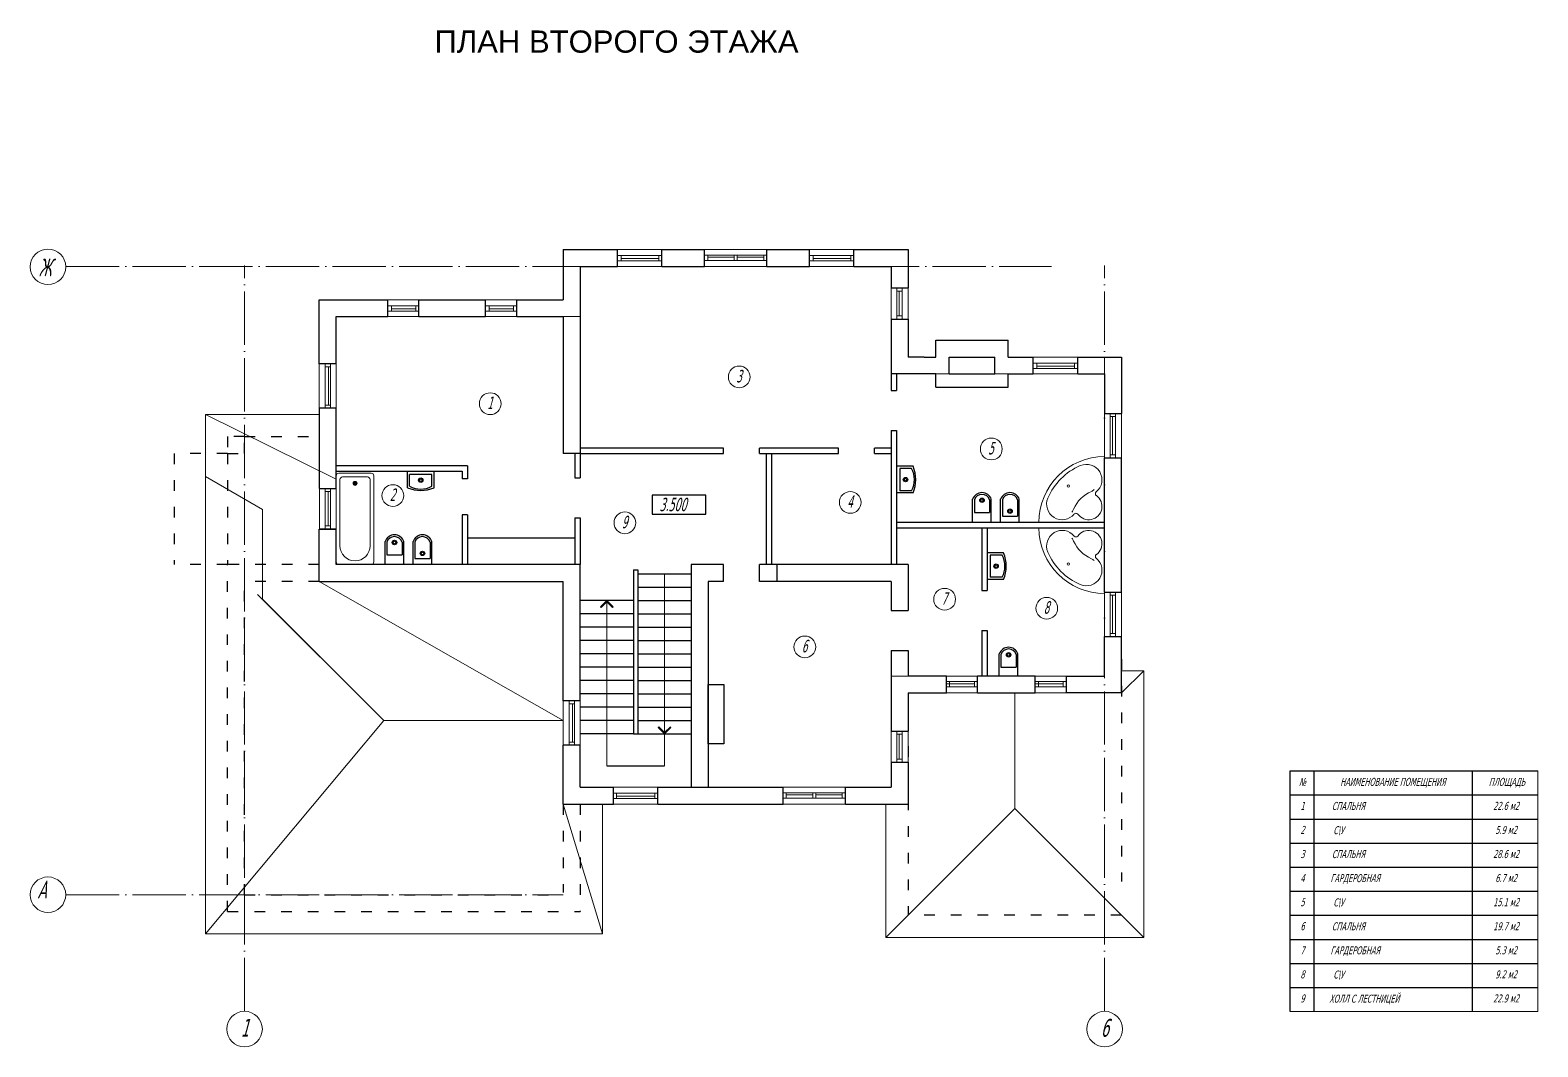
# Model space of a CAD drawing. Header units: millimetres. Extents: x 574812 to 785403, y 231698 to 285481.
# Drawn here: x 668360 to 702280, y 231698 to 254577 of the extents above; entities that cross this region are included whole.
import ezdxf
from ezdxf.enums import TextEntityAlignment as Align

# ---------------------------------------------------------------- set-up
doc = ezdxf.new("R2010")
doc.units = ezdxf.units.MM
doc.linetypes.add('ACAD_ISO03W100', pattern=[30, 12, -18])
doc.linetypes.add('ACAD_ISO04W100', pattern=[30, 24, -3, 0, -3])
for name, color, linetype, lineweight in [('hatch-1', 14, 'Continuous', 5), ('WALL', 7, 'Continuous', 53), ('WALL-outdoor', 14, 'Continuous', 30), ('РАЗМЕР', 250, 'Continuous', 0), ('Сант', 7, 'Continuous', 18)]:
    doc.layers.add(name, color=color, linetype=linetype, lineweight=lineweight)
for name, color, linetype in [('mebel', 175, 'Continuous'), ('OSI', 154, 'Continuous'), ('otmetki', 9, 'Continuous'), ('Для площадей', 7, 'Continuous')]:
    doc.layers.add(name, color=color, linetype=linetype)
doc.styles.get("Standard").update_dxf_attribs({"font": 'TAHOMA.TTF', "width": 0.6, "oblique": 15, "height": 220})
doc.styles.add('style4', font='ARIAL.TTF', dxfattribs={"height": 200})

# ---------------------------------------------------------------- blocks, each defined once
blk = doc.blocks.new('Ванна17х7')
at = {"layer": 'Сант'}
for p, q in [((-355, 135), (-355, -1465)), ((295, 185), (-305, 185)), ((-285, -1165), (-285, 65)), ((-235, 115), (225, 115)), ((-235, 115), (225, 115)), ((-34, 0), (-10, 0)), ((-10, 0), (-10, 25)), ((0, 24), (0, 0)), ((0, 0), (24, 0)), ((275, -1165), (275, 65)), ((345, 135), (345, -1465)), ((-10, -10), (-35, -10)), ((-10, -34), (-10, -10)), ((25, -10), (0, -10)), ((0, -10), (0, -34)), ((295, -1515), (-305, -1515))]:
    blk.add_line(p, q, dxfattribs=at)
for radius in [36.8, 29.6]:
    blk.add_circle((-5, -5), radius, dxfattribs=at)
for centre, radius, start, end in [((-305, 135), 50, 90, 180), ((-235, 65), 50, 90, 180), ((225, 65), 50, 0, 90), ((295, 135), 50, 0, 90), ((-5, -1165), 280, 180, 360), ((-305, -1465), 50, 180, 270), ((295, -1465), 50, 270, 0)]:
    blk.add_arc(centre, radius, start, end, dxfattribs=at)
blk = doc.blocks.new('Ванна угл 2')
at = {"linetype": 'Continuous', "lineweight": 0}
for q in [(0, 1480), (1480, 0)]:
    blk.add_line((0, 0), q, dxfattribs=at)
blk.add_circle((817, 817), 25, dxfattribs=at)
for centre, radius, start, end in [((0, 0), 1480, 0, 90), ((410, 956), 350, 66.782, 230.866), ((0, 0), 1390, 23.218, 66.782), ((158, 646), 50, 305.341, 50.866), ((410, 956), 281, 230.866, 246.782), ((0, 0), 759, 23.218, 66.782), ((360, 360), 300, 125.341, 324.659), ((956, 410), 350, 219.134, 23.218), ((646, 158), 50, 39.134, 144.659), ((956, 410), 281, 203.218, 219.134)]:
    blk.add_arc(centre, radius, start, end, dxfattribs=at)

msp = doc.modelspace()

# ---------------------------------------------------------------- linework, layer by layer
at = {"color": 3, "lineweight": 5}
for p, q in [((672303.6, 234240.9), (672303.6, 245929.9)), ((674863.6, 245929.9), (672303.6, 245929.9)), ((674863.6, 245929.9), (672303.6, 245929.9)), ((673474.1, 241879.4), (676313.6, 239039.9)), ((673583.6, 241769.9), (676313.6, 239039.9)), ((690513.6, 237060.8), (690513.6, 239660.9)), ((672303.6, 234240.9), (676313.6, 239039.9)), ((680353.6, 239039.9), (676313.6, 239039.9)), ((681233.6, 237160.8), (681233.6, 234240.9)), ((672303.6, 234240.9), (681233.6, 234240.9))]:
    msp.add_line(p, q, dxfattribs=at)
at = {"lineweight": 9}
for p, q in [((682633.6, 238018.9), (682633.6, 242340.8)), ((681333.6, 238018.9), (681333.6, 241740.8))]:
    msp.add_line(p, q, dxfattribs=at)
for p, q in [((696706.1, 232492.1), (696706.1, 237907.7)), ((696706.1, 237907.7), (702279.8, 237907.7)), ((697247.7, 232492.1), (697247.7, 237907.7)), ((700808.8, 232492.1), (700808.8, 237907.7)), ((696706.1, 237366.1), (702279.8, 237366.1)), ((696706.1, 236824.6), (702279.8, 236824.6)), ((696706.1, 236283), (702279.8, 236283)), ((696706.1, 235741.5), (702279.8, 235741.5)), ((696706.1, 235199.9), (702279.8, 235199.9)), ((696706.1, 234658.3), (702279.8, 234658.3)), ((696706.1, 234116.8), (702279.8, 234116.8)), ((696706.1, 233575.2), (702279.8, 233575.2)), ((696706.1, 233033.6), (702279.8, 233033.6)), ((696706.1, 233033.6), (702279.8, 233033.6)), ((696706.1, 233033.6), (702279.8, 233033.6))]:
    msp.add_line(p, q)
at = {"lineweight": 5}
for p in [(702279.8, 237907.7), (696706.1, 232492.1)]:
    msp.add_line(p, (702279.8, 232492.1), dxfattribs=at)
at = {"layer": 'hatch-1', "lineweight": 30}
for p, q in [((680353.6, 249640.9), (680353.6, 248509.9)), ((680353.6, 249640.9), (681573.7, 249640.9)), ((681573.7, 249260.9), (681573.7, 249640.9)), ((682573.7, 249640.9), (683533.6, 249640.9)), ((682573.7, 249260.9), (682573.7, 249640.9)), ((683533.6, 249260.9), (683533.6, 249640.9)), ((684933.6, 249640.9), (685893.5, 249640.9)), ((684933.6, 249260.9), (684933.6, 249640.9)), ((685893.5, 249260.9), (685893.5, 249640.9)), ((686893.5, 249260.9), (686893.5, 249640.9)), ((686893.5, 249640.9), (688113.6, 249640.9)), ((688113.6, 249640.9), (688113.6, 248776.1)), ((680733.6, 249260.9), (681573.7, 249260.9)), ((680733.6, 249260.9), (680733.6, 245050.6)), ((682573.7, 249260.9), (683533.6, 249260.9)), ((684933.6, 249260.9), (685893.5, 249260.9)), ((686893.5, 249260.9), (687733.6, 249260.9)), ((687733.6, 249260.9), (687733.6, 248776.1)), ((687733.6, 248776.1), (688113.6, 248776.1)), ((674863.6, 248509.9), (676408, 248509.9)), ((674863.6, 247070.9), (674863.6, 248509.9)), ((676408, 248129.9), (676408, 248509.9)), ((677108, 248129.9), (677108, 248509.9)), ((677108, 248509.9), (678605.9, 248509.9)), ((678605.9, 248129.9), (678605.9, 248509.9)), ((679305.9, 248509.9), (680353.6, 248509.9)), ((679305.9, 248129.9), (679305.9, 248509.9)), ((675243.6, 248129.9), (676408, 248129.9)), ((675243.6, 247070.9), (675243.6, 248129.9)), ((677108, 248129.9), (678605.9, 248129.9)), ((679305.9, 248129.9), (680353.6, 248129.9)), ((680353.6, 248129.9), (680353.6, 245050.6)), ((687733.6, 248076.1), (688113.6, 248076.1)), ((687733.6, 248076.1), (687733.6, 246840.6)), ((688113.6, 248076.1), (688113.6, 247220.6)), ((688733.8, 247600.6), (690363.8, 247600.6)), ((688733.8, 247220.6), (688733.8, 247600.6)), ((690363.8, 247220.6), (690363.8, 247600.6)), ((675243.6, 247070.9), (674863.6, 247070.9)), ((688473.8, 247220.6), (688113.6, 247220.6)), ((688473.8, 247220.6), (688733.8, 247220.6)), ((689033.8, 246840.6), (689033.8, 247220.6)), ((689033.8, 247220.6), (690063.8, 247220.6)), ((690063.8, 246840.6), (690063.8, 247220.6)), ((690363.8, 247220.6), (690928.2, 247220.6)), ((690928.2, 246840.6), (690928.2, 247220.6)), ((691928.2, 246840.6), (691928.2, 247220.6)), ((691928.2, 247220.6), (692913.6, 247220.6)), ((692913.6, 247220.6), (692913.6, 245949.7)), ((688733.8, 246840.6), (687733.6, 246840.6)), ((687733.6, 246840.6), (687733.6, 246464.8)), ((687853.6, 246840.6), (687853.6, 246464.8)), ((688733.8, 246540.6), (688733.8, 246840.6)), ((689033.8, 246840.6), (690063.8, 246840.6)), ((690363.8, 246540.6), (690363.8, 246840.6)), ((690363.8, 246840.6), (690928.2, 246840.6)), ((691928.2, 246840.6), (692533.6, 246840.6)), ((692533.6, 246840.6), (692533.6, 245949.7)), ((687733.6, 246464.8), (687853.6, 246464.8)), ((688733.8, 246540.6), (690363.8, 246540.6)), ((675248.1, 246070.9), (674868.1, 246070.9)), ((674868.1, 244262.3), (674868.1, 246070.9)), ((675248.1, 244262.3), (675248.1, 246070.9)), ((692533.6, 245949.7), (692913.6, 245949.7)), ((687733.6, 245564.8), (687733.6, 242549.9)), ((687733.6, 245564.8), (687853.6, 245564.8)), ((687853.6, 245564.8), (687853.6, 242549.9)), ((680733.6, 245050.6), (680353.6, 245050.6)), ((680613.6, 245050.6), (680613.6, 244500.2)), ((683957.2, 245170.6), (680733.6, 245170.6)), ((680733.6, 245050.6), (683957.2, 245050.6)), ((680733.6, 245050.6), (680733.6, 244500.2)), ((683957.2, 245050.6), (683957.2, 245170.6)), ((684767.2, 245050.6), (684767.2, 245170.6)), ((686544.9, 245170.6), (684767.2, 245170.6)), ((684767.2, 245050.6), (686544.9, 245050.6)), ((684919.2, 245050.6), (684919.2, 242549.9)), ((685039.2, 245050.6), (685039.2, 242549.9)), ((686544.9, 245050.6), (686544.9, 245170.6)), ((687733.6, 245170.6), (687354.9, 245170.6)), ((687354.9, 245050.6), (687354.9, 245170.6)), ((687354.9, 245050.6), (687733.6, 245050.6)), ((692533.6, 241929.8), (692533.6, 244949.7)), ((692533.6, 244949.7), (692913.6, 244949.7)), ((692913.6, 241929.8), (692913.6, 244949.7)), ((678197.9, 244770.6), (675248.1, 244770.6)), ((675248.1, 244650.6), (678077.9, 244650.6)), ((678077.9, 244650.6), (678077.9, 244482.7)), ((678197.9, 244770.6), (678197.9, 244482.7)), ((674868.1, 244262.3), (675248.1, 244262.3)), ((678197.9, 244482.7), (678077.9, 244482.7)), ((680613.6, 244500.2), (680733.6, 244500.2)), ((678197.9, 243671), (678077.9, 243671)), ((678077.9, 243671), (678077.9, 242549.9)), ((678197.9, 243671), (678197.9, 242549.9)), ((680613.6, 243600.2), (680733.6, 243600.2)), ((680613.6, 243600.2), (680613.6, 242549.9)), ((680733.6, 243600.2), (680733.6, 242549.9)), ((674865.9, 243350), (675245.9, 243350)), ((674865.9, 242169.9), (674865.9, 243350)), ((675245.9, 243350), (674865.9, 243350)), ((675245.9, 242549.9), (675245.9, 243350)), ((692533.6, 243499.7), (687853.6, 243499.7)), ((687853.6, 243379.7), (692533.6, 243379.7)), ((689770.6, 243379.7), (689770.6, 241970.7)), ((689890.6, 243379.7), (689890.6, 241970.7)), ((680733.6, 242549.9), (675245.9, 242549.9)), ((680733.6, 239486.8), (680733.6, 242549.9)), ((683233.6, 242549.9), (683233.6, 237540.8)), ((683957.2, 242549.9), (683233.6, 242549.9)), ((683957.2, 242169.9), (683957.2, 242549.9)), ((687733.6, 242549.9), (684767.2, 242549.9)), ((684767.2, 242169.9), (684767.2, 242549.9)), ((685167.2, 242169.9), (685167.2, 242549.9)), ((688113.6, 242549.9), (687733.6, 242549.9)), ((688113.6, 242549.9), (688113.6, 242169.9)), ((681933.6, 242429.9), (681933.6, 238740.8)), ((681933.6, 242429.9), (682033.6, 242429.9)), ((682033.6, 242429.9), (682033.6, 238740.8)), ((674865.9, 242169.9), (680353.6, 242169.9)), ((680353.6, 239486.8), (680353.6, 242169.9)), ((683613.6, 242169.9), (683613.6, 237540.8)), ((683957.2, 242169.9), (683613.6, 242169.9)), ((687733.6, 242169.9), (684767.2, 242169.9)), ((687733.6, 242169.9), (687733.6, 241516.6)), ((688113.6, 242169.9), (688113.6, 241516.6)), ((689770.6, 241970.7), (689890.6, 241970.7)), ((692533.6, 241929.8), (692913.6, 241929.8)), ((687733.6, 241516.6), (688113.6, 241516.6)), ((689770.6, 241070.7), (689890.6, 241070.7)), ((689770.6, 241070.7), (689770.6, 240040.9)), ((689890.6, 241070.7), (689890.6, 240040.9)), ((692533.6, 240929.8), (692913.6, 240929.8)), ((692533.6, 240040.9), (692533.6, 240929.8)), ((692913.6, 239660.9), (692913.6, 240929.8)), ((687733.6, 240616.6), (688113.6, 240616.6)), ((687733.6, 240616.6), (687733.6, 238803.3)), ((688113.6, 240616.6), (688113.6, 240040.9)), ((688973.6, 240040.9), (688113.6, 240040.9)), ((688973.6, 239660.9), (688973.6, 240040.9)), ((690973.6, 240040.9), (689673.6, 240040.9)), ((689673.6, 239660.9), (689673.6, 240040.9)), ((690973.6, 239660.9), (690973.6, 240040.9)), ((691673.6, 240040.9), (692533.6, 240040.9)), ((691673.6, 239660.9), (691673.6, 240040.9)), ((680733.6, 239486.8), (680353.6, 239486.8)), ((688113.6, 239660.9), (688113.6, 238803.3)), ((688113.6, 239660.9), (688973.6, 239660.9)), ((689673.6, 239660.9), (690973.6, 239660.9)), ((692913.6, 239660.9), (691673.6, 239660.9)), ((687733.6, 238803.3), (688113.6, 238803.3)), ((680353.6, 237160.8), (680353.6, 238486.8)), ((680738.1, 238486.8), (680358.1, 238486.8)), ((680733.6, 237540.8), (680733.6, 238486.8)), ((681933.6, 238740.8), (682033.6, 238740.8)), ((687733.6, 238103.3), (687733.6, 237540.8)), ((687733.6, 238103.3), (688113.6, 238103.3)), ((688113.6, 238103.3), (688113.6, 237160.8)), ((680733.6, 237540.8), (681483.6, 237540.8)), ((681483.6, 237160.8), (681483.6, 237540.8)), ((682483.6, 237540.8), (685302, 237540.8)), ((682483.6, 237160.8), (682483.6, 237540.8)), ((685302, 237160.8), (685302, 237540.8)), ((686702, 237540.8), (687733.6, 237540.8)), ((686702, 237160.8), (686702, 237540.8)), ((680353.6, 237160.8), (681483.6, 237160.8)), ((682483.6, 237160.8), (685302, 237160.8)), ((686702, 237160.8), (688113.6, 237160.8))]:
    msp.add_line(p, q, dxfattribs=at)
at = {"layer": 'hatch-1', "color": 5, "lineweight": 30}
msp.add_line((680595.9, 243146.1), (678197.9, 243146.1), dxfattribs=at)
at = {"layer": 'hatch-1', "lineweight": 30}
msp.add_lwpolyline([(683613.6, 239855.3), (683969.9, 239855.3), (683969.9, 238513.1), (683613.6, 238513.1)], close=True, dxfattribs=at)
at = {"layer": 'mebel', "color": 5}
for p, q in [((676848.2, 244279.9), (676848.2, 244639.9)), ((676898.2, 244313.4), (676898.2, 244579.9)), ((677398.2, 244579.9), (676898.2, 244579.9)), ((677398.2, 244313.4), (677398.2, 244579.9)), ((677448.2, 244279.9), (677448.2, 244639.9)), ((688224.2, 244762.6), (687864.2, 244762.6)), ((688190.7, 244712.6), (687924.2, 244712.6)), ((687924.2, 244712.6), (687924.2, 244212.6)), ((688224.2, 244162.6), (687864.2, 244162.6)), ((688190.7, 244212.6), (687924.2, 244212.6)), ((689564.3, 243519.7), (689564.3, 244019.7)), ((689602.1, 244006.8), (689602.1, 243719.7)), ((689946.4, 244006.8), (689946.4, 243719.7)), ((689984.3, 243519.7), (689984.3, 244019.7)), ((690194.3, 243519.7), (690194.3, 244019.7)), ((690232.1, 244006.8), (690232.1, 243639.7)), ((690576.4, 244006.8), (690576.4, 243639.7)), ((690614.3, 243519.7), (690614.3, 244019.7)), ((689602.1, 243719.7), (689946.4, 243719.7)), ((690232.1, 243639.7), (690576.4, 243639.7)), ((676345.9, 242569.9), (676345.9, 243069.9)), ((676383.7, 243056.9), (676383.7, 242769.9)), ((676728, 243056.9), (676728, 242769.9)), ((676765.9, 242569.9), (676765.9, 243069.9)), ((676975.9, 242569.9), (676975.9, 243069.9)), ((677013.7, 243056.9), (677013.7, 242689.9)), ((677358, 243056.9), (677358, 242689.9)), ((677395.9, 242569.9), (677395.9, 243069.9)), ((676383.7, 242769.9), (676728, 242769.9)), ((677013.7, 242689.9), (677358, 242689.9)), ((690261.2, 242813.8), (689901.2, 242813.8)), ((690227.7, 242763.8), (689961.2, 242763.8)), ((689961.2, 242763.8), (689961.2, 242263.8)), ((690261.2, 242213.8), (689901.2, 242213.8)), ((690227.7, 242263.8), (689961.2, 242263.8)), ((690162.6, 240040.9), (690162.6, 240540.9)), ((690200.4, 240527.9), (690200.4, 240240.9)), ((690544.7, 240527.9), (690544.7, 240240.9)), ((690582.6, 240040.9), (690582.6, 240540.9)), ((690200.4, 240240.9), (690544.7, 240240.9))]:
    msp.add_line(p, q, dxfattribs=at)
at = {"layer": 'mebel'}
for p, q in [((682033.6, 242340.8), (683233.6, 242340.8)), ((682033.6, 242040.8), (683233.6, 242040.8)), ((681933.6, 241740.8), (680733.6, 241740.8)), ((682033.6, 241740.8), (683233.6, 241740.8)), ((681933.6, 241440.8), (680733.6, 241440.8)), ((682033.6, 241440.8), (683233.6, 241440.8)), ((681933.6, 241140.8), (680733.6, 241140.8)), ((681933.6, 240840.8), (680733.6, 240840.8)), ((682033.6, 241140.8), (683233.6, 241140.8)), ((682033.6, 240840.8), (683233.6, 240840.8)), ((681933.6, 240540.8), (680733.6, 240540.8)), ((682033.6, 240540.8), (683233.6, 240540.8)), ((681933.6, 240240.8), (680733.6, 240240.8)), ((682033.6, 240240.8), (683233.6, 240240.8)), ((681933.6, 239940.8), (680733.6, 239940.8)), ((682033.6, 239940.8), (683233.6, 239940.8)), ((681933.6, 239640.8), (680733.6, 239640.8)), ((682033.6, 239640.8), (683233.6, 239640.8)), ((681933.6, 239340.8), (680733.6, 239340.8)), ((682033.6, 239340.8), (683233.6, 239340.8)), ((681933.6, 239040.8), (680733.6, 239040.8)), ((682033.6, 239040.8), (683233.6, 239040.8)), ((681933.6, 238740.8), (680733.6, 238740.8)), ((682033.6, 238740.8), (683233.6, 238740.8)), ((681333.6, 238018.9), (682633.6, 238018.9))]:
    msp.add_line(p, q, dxfattribs=at)
at = {"layer": 'mebel', "lineweight": 9}
for p, q in [((682633.6, 242340.8), (682633.6, 238980.7)), ((681333.6, 241740.8), (681189.8, 241598.3)), ((681203.9, 241584.1), (681189.8, 241598.3)), ((681333.6, 241712.6), (681203.9, 241584.1)), ((681333.6, 241740.8), (681333.6, 238980.7)), ((681333.6, 241740.8), (681477.3, 241598.3)), ((681333.6, 241712.6), (681463.3, 241584.1)), ((681463.3, 241584.1), (681477.3, 241598.3)), ((682503.9, 238897.5), (682489.8, 238883.3)), ((682633.6, 238740.8), (682489.8, 238883.3)), ((682633.6, 238768.9), (682503.9, 238897.5)), ((682633.6, 238768.9), (682763.3, 238897.5)), ((682633.6, 238740.8), (682777.3, 238883.3)), ((682763.3, 238897.5), (682777.3, 238883.3))]:
    msp.add_line(p, q, dxfattribs=at)
at = {"layer": 'mebel', "lineweight": 18}
for centre in [(684312.6, 246772.7), (678711, 246171.4), (689984.3, 245152), (676520.4, 244102.8), (686811.2, 243950.2), (681740.4, 243490.7), (688934, 241769.9), (691230.5, 241567.5), (685788.1, 240697.4)]:
    msp.add_circle(centre, 245, dxfattribs=at)
at = {"layer": 'mebel', "color": 5}
for centre, radius in [((677148.2, 244449.9), 50), ((677148.2, 244449.9), 30), ((688054.2, 244462.6), 50), ((688054.2, 244462.6), 30), ((689774.3, 243997.7), 50), ((689774.3, 243997.7), 30), ((690404.3, 243752), 50), ((690404.3, 243752), 30), ((676555.9, 243047.9), 50), ((676555.9, 243047.9), 30), ((677185.9, 242802.1), 50), ((677185.9, 242802.1), 30), ((690091.2, 242513.8), 50), ((690091.2, 242513.8), 30), ((690372.6, 240518.9), 50), ((690372.6, 240518.9), 30)]:
    msp.add_circle(centre, radius, dxfattribs=at)
for centre, radius, start, end in [((687730.4, 244462.6), 523.8, 331.49273, 28.50727), ((687504.2, 244462.6), 780, 337.38014, 22.61986), ((677148.2, 244999.9), 780, 247.38014, 292.61986), ((677148.2, 244773.7), 523.8, 241.49273, 298.50727), ((689774.3, 243947.7), 222, 18.92464, 161.07536), ((689774.3, 243947.7), 182, 18.92464, 161.07536), ((690404.3, 243947.7), 222, 18.92464, 161.07536), ((690404.3, 243947.7), 182, 18.92464, 161.07536), ((676555.9, 242997.9), 222, 18.92464, 161.07536), ((677185.9, 242997.9), 222, 18.92464, 161.07536), ((676555.9, 242997.9), 182, 18.92464, 161.07536), ((677185.9, 242997.9), 182, 18.92464, 161.07536), ((689767.4, 242513.8), 523.8, 331.49273, 28.50727), ((689541.2, 242513.8), 780, 337.38014, 22.61986), ((690372.6, 240468.9), 222, 18.92464, 161.07536), ((690372.6, 240468.9), 182, 18.92464, 161.07536)]:
    msp.add_arc(centre, radius, start, end, dxfattribs=at)
at = {"layer": 'OSI', "linetype": 'ACAD_ISO04W100', "lineweight": 9, "ltscale": 50}
for p, q in [((669160.1, 249260.9), (691338.3, 249260.9)), ((673183.6, 232497.7), (673183.6, 249280.9)), ((692533.6, 232497.7), (692533.6, 249280.9)), ((669160.1, 235120.9), (680353.6, 235120.9))]:
    msp.add_line(p, q, dxfattribs=at)
at = {"layer": 'OSI', "linetype": 'ACAD_ISO03W100', "ltscale": 20}
for p, q in [((673183.6, 245429.9), (674863.6, 245429.9)), ((673183.6, 245429.9), (674863.6, 245429.9)), ((672803.6, 245049.9), (671603.6, 245049.9)), ((671603.6, 245049.9), (671603.6, 242549.9)), ((672803.6, 245049.9), (671603.6, 245049.9)), ((671603.6, 245049.9), (671603.6, 242549.9)), ((672803.6, 245049.9), (672803.6, 242549.9)), ((672803.6, 245049.9), (672803.6, 242549.9)), ((672803.6, 242549.9), (671603.6, 242549.9)), ((672803.6, 242549.9), (671603.6, 242549.9)), ((672803.6, 234740.9), (672803.6, 242549.9)), ((674865.9, 242549.9), (672803.6, 242549.9)), ((674865.9, 242549.9), (672803.6, 242549.9)), ((673183.6, 235120.9), (673183.6, 242169.9)), ((674865.9, 242169.9), (673183.6, 242169.9)), ((674865.9, 242169.9), (673183.6, 242169.9)), ((692913.6, 240420.9), (692913.6, 235420.8)), ((688113.6, 239660.9), (688113.6, 234660.8)), ((680353.6, 237160.8), (680353.6, 235170.9)), ((680733.6, 237160.8), (680733.6, 234740.9)), ((673183.6, 235120.9), (680353.6, 235120.9)), ((672803.6, 234740.9), (680733.6, 234740.9)), ((692913.6, 234660.8), (688113.6, 234660.8))]:
    msp.add_line(p, q, dxfattribs=at)
msp.add_lwpolyline([(672803.6, 245429.9), (672803.6, 245049.9), (673183.6, 245049.9), (673183.6, 245429.9)], close=True, dxfattribs=at)
msp.add_lwpolyline([(672803.6, 245429.9), (672803.6, 245049.9), (673183.6, 245049.9), (673183.6, 245429.9)], close=True, dxfattribs=at)
at = {"layer": 'OSI', "lineweight": 20}
for centre in [(668760.1, 249249.8), (668760.1, 235120.9), (673183.6, 232097.7), (692533.6, 232097.7)]:
    msp.add_circle(centre, 400, dxfattribs=at)
at = {"layer": 'WALL', "lineweight": 25}
msp.add_lwpolyline([(682356.3, 243682.5), (683564.5, 243682.5), (683564.5, 244111.5), (682356.3, 244111.5)], close=True, dxfattribs=at)
at = {"layer": 'WALL-outdoor', "lineweight": 13}
for p, q in [((681573.7, 249640.9), (682573.7, 249640.9)), ((685893.5, 249640.9), (686893.5, 249640.9)), ((681573.7, 249260.9), (682573.7, 249260.9)), ((685893.5, 249260.9), (686893.5, 249260.9)), ((687733.6, 248076.1), (687733.6, 249076.1)), ((688113.6, 248076.1), (688113.6, 249076.1)), ((676408, 248509.9), (677108, 248509.9)), ((678605.9, 248509.9), (679305.9, 248509.9)), ((676408, 248129.9), (677108, 248129.9)), ((678605.9, 248129.9), (679305.9, 248129.9)), ((687733.6, 248076.1), (687733.6, 248129.9)), ((688113.6, 248076.1), (688113.6, 248129.9)), ((674863.6, 247070.9), (674863.6, 246070.9)), ((675243.6, 247070.9), (675243.6, 246070.9)), ((690928.2, 247220.6), (691928.2, 247220.6)), ((690928.2, 246840.6), (691928.2, 246840.6)), ((692533.6, 244949.7), (692533.6, 245949.7)), ((692913.6, 244949.7), (692913.6, 245949.7)), ((674868.1, 244262.3), (674868.1, 243350)), ((675248.1, 244262.3), (675248.1, 243350)), ((692533.6, 240929.8), (692533.6, 241929.8)), ((692913.6, 240929.8), (692913.6, 241929.8)), ((680353.6, 239486.8), (680353.6, 238486.8)), ((680733.6, 239486.8), (680733.6, 238486.8)), ((687733.6, 238103.3), (687733.6, 238803.3)), ((688113.6, 238103.3), (688113.6, 238803.3)), ((681483.6, 237540.8), (682483.6, 237540.8)), ((681483.6, 237160.8), (682483.6, 237160.8))]:
    msp.add_line(p, q, dxfattribs=at)
at = {"layer": 'WALL-outdoor', "lineweight": 5}
for p, q in [((682503.7, 249505.9), (681654.3, 249505.9)), ((681654.3, 249385.9), (681654.3, 249505.9)), ((682503.7, 249435.9), (681654.3, 249435.9)), ((682503.7, 249385.9), (681654.3, 249385.9)), ((682503.7, 249385.9), (682503.7, 249505.9)), ((683533.6, 249640.9), (684933.6, 249640.9)), ((683603.6, 249515.9), (684863.6, 249515.9)), ((683603.6, 249465.9), (684198.6, 249465.9)), ((683603.6, 249395.9), (684863.6, 249395.9)), ((684268.6, 249465.9), (684863.6, 249465.9)), ((686823.5, 249505.9), (685974.2, 249505.9)), ((685974.2, 249385.9), (685974.2, 249505.9)), ((686823.5, 249435.9), (685974.2, 249435.9)), ((686823.5, 249385.9), (685974.2, 249385.9)), ((686823.5, 249385.9), (686823.5, 249505.9)), ((683533.6, 249260.9), (684933.6, 249260.9)), ((687858.6, 248706.1), (687858.6, 248146.1)), ((687858.6, 248706.1), (687978.6, 248706.1)), ((687908.6, 248706.1), (687908.6, 248146.1)), ((687978.6, 248706.1), (687978.6, 248146.1)), ((677038, 248374.9), (676488.6, 248374.9)), ((676488.6, 248254.9), (676488.6, 248374.9)), ((677038, 248304.9), (676488.6, 248304.9)), ((677038, 248254.9), (677038, 248374.9)), ((679235.9, 248374.9), (678686.5, 248374.9)), ((678686.5, 248254.9), (678686.5, 248374.9)), ((679235.9, 248304.9), (678686.5, 248304.9)), ((679235.9, 248254.9), (679235.9, 248374.9)), ((677038, 248254.9), (676488.6, 248254.9)), ((679235.9, 248254.9), (678686.5, 248254.9)), ((687858.6, 248146.1), (687978.6, 248146.1)), ((674998.6, 247000.9), (674998.6, 246140.9)), ((675118.6, 247000.9), (674998.6, 247000.9)), ((675068.6, 247000.9), (675068.6, 246140.9)), ((675118.6, 247000.9), (675118.6, 246140.9)), ((691858.2, 247085.6), (691008.8, 247085.6)), ((691008.8, 246965.6), (691008.8, 247085.6)), ((691858.2, 247015.6), (691008.8, 247015.6)), ((691858.2, 246965.6), (691008.8, 246965.6)), ((691858.2, 246965.6), (691858.2, 247085.6)), ((675118.6, 246140.9), (674998.6, 246140.9)), ((692658.6, 245879.7), (692658.6, 245019.7)), ((692658.6, 245879.7), (692778.6, 245879.7)), ((692708.6, 245879.7), (692708.6, 245019.7)), ((692778.6, 245879.7), (692778.6, 245019.7)), ((692658.6, 245019.7), (692778.6, 245019.7)), ((674996.3, 244192.3), (674996.3, 243420)), ((675116.3, 244192.3), (674996.3, 244192.3)), ((675066.3, 244192.3), (675066.3, 243420)), ((675116.3, 244192.3), (675116.3, 243420)), ((675116.3, 243420), (674996.3, 243420)), ((692658.6, 241859.8), (692658.6, 240999.8)), ((692658.6, 241859.8), (692778.6, 241859.8)), ((692708.6, 241859.8), (692708.6, 240999.8)), ((692778.6, 241859.8), (692778.6, 240999.8)), ((692658.6, 240999.8), (692778.6, 240999.8)), ((689673.6, 240040.9), (688973.6, 240040.9)), ((688973.6, 239865.9), (689043.6, 239865.9)), ((689603.6, 239915.9), (689043.6, 239915.9)), ((689603.6, 239865.9), (689043.6, 239865.9)), ((691673.6, 240040.9), (690973.6, 240040.9)), ((690973.6, 239865.9), (691043.6, 239865.9)), ((691603.6, 239915.9), (691043.6, 239915.9)), ((691603.6, 239865.9), (691043.6, 239865.9)), ((689673.6, 239660.9), (688973.6, 239660.9)), ((689603.6, 239795.9), (689043.6, 239795.9)), ((691673.6, 239660.9), (690973.6, 239660.9)), ((691603.6, 239795.9), (691043.6, 239795.9)), ((680488.6, 239416.8), (680488.6, 238556.8)), ((680608.6, 239416.8), (680488.6, 239416.8)), ((680558.6, 239416.8), (680558.6, 238556.8)), ((680608.6, 239416.8), (680608.6, 238556.8)), ((687858.6, 238803.3), (687978.6, 238803.3)), ((680608.6, 238556.8), (680488.6, 238556.8)), ((687858.6, 238733.3), (687858.6, 238173.3)), ((687858.6, 238733.3), (687978.6, 238733.3)), ((687908.6, 238733.3), (687908.6, 238173.3)), ((687978.6, 238733.3), (687978.6, 238173.3)), ((687858.6, 238173.3), (687978.6, 238173.3)), ((686702, 237540.8), (685302, 237540.8)), ((681553.6, 237405.8), (682413.6, 237405.8)), ((681553.6, 237285.8), (681553.6, 237405.8)), ((681553.6, 237335.8), (682413.6, 237335.8)), ((681553.6, 237285.8), (682413.6, 237285.8)), ((682413.6, 237285.8), (682413.6, 237405.8)), ((686702, 237160.8), (685302, 237160.8)), ((686632, 237415.8), (685372, 237415.8)), ((685967, 237365.8), (685372, 237365.8)), ((686632, 237295.8), (685372, 237295.8)), ((686632, 237365.8), (686037, 237365.8))]:
    msp.add_line(p, q, dxfattribs=at)
at = {"layer": 'WALL-outdoor', "lineweight": 13}
for points in [[(681573.7, 249385.9), (681654.3, 249385.9), (681654.3, 249505.9), (681573.7, 249505.9)], [(682573.7, 249385.9), (682503.7, 249385.9), (682503.7, 249505.9), (682573.7, 249505.9)], [(683603.6, 249515.9), (683533.6, 249515.9), (683533.6, 249395.9), (683603.6, 249395.9)], [(683533.6, 249515.9), (683603.6, 249515.9), (683603.6, 249395.9), (683533.6, 249395.9)], [(684198.6, 249515.9), (684268.6, 249515.9), (684268.6, 249395.9), (684198.6, 249395.9)], [(684933.6, 249515.9), (684863.6, 249515.9), (684863.6, 249395.9), (684933.6, 249395.9)], [(685893.5, 249385.9), (685974.2, 249385.9), (685974.2, 249505.9), (685893.5, 249505.9)], [(686893.5, 249385.9), (686823.5, 249385.9), (686823.5, 249505.9), (686893.5, 249505.9)], [(687858.6, 248706.1), (687858.6, 248776.1), (687978.6, 248776.1), (687978.6, 248706.1)], [(676408, 248254.9), (676488.6, 248254.9), (676488.6, 248374.9), (676408, 248374.9)], [(677108, 248254.9), (677038, 248254.9), (677038, 248374.9), (677108, 248374.9)], [(678605.9, 248254.9), (678686.5, 248254.9), (678686.5, 248374.9), (678605.9, 248374.9)], [(679305.9, 248254.9), (679235.9, 248254.9), (679235.9, 248374.9), (679305.9, 248374.9)], [(687858.6, 248076.1), (687858.6, 248146.1), (687978.6, 248146.1), (687978.6, 248076.1)], [(675118.6, 247070.9), (675118.6, 247000.9), (674998.6, 247000.9), (674998.6, 247070.9)], [(690928.2, 246965.6), (691008.8, 246965.6), (691008.8, 247085.6), (690928.2, 247085.6)], [(691928.2, 246965.6), (691858.2, 246965.6), (691858.2, 247085.6), (691928.2, 247085.6)], [(675118.6, 246070.9), (675118.6, 246140.9), (674998.6, 246140.9), (674998.6, 246070.9)], [(692658.6, 245879.7), (692658.6, 245949.7), (692778.6, 245949.7), (692778.6, 245879.7)], [(692658.6, 244949.7), (692658.6, 245019.7), (692778.6, 245019.7), (692778.6, 244949.7)], [(675116.3, 244262.3), (675116.3, 244192.3), (674996.3, 244192.3), (674996.3, 244262.3)], [(675116.3, 243350), (675116.3, 243420), (674996.3, 243420), (674996.3, 243350)], [(692658.6, 241859.8), (692658.6, 241929.8), (692778.6, 241929.8), (692778.6, 241859.8)], [(692658.6, 240929.8), (692658.6, 240999.8), (692778.6, 240999.8), (692778.6, 240929.8)], [(688973.6, 239915.9), (689043.6, 239915.9), (689043.6, 239795.9), (688973.6, 239795.9)], [(689673.6, 239915.9), (689603.6, 239915.9), (689603.6, 239795.9), (689673.6, 239795.9)], [(690973.6, 239915.9), (691043.6, 239915.9), (691043.6, 239795.9), (690973.6, 239795.9)], [(691673.6, 239915.9), (691603.6, 239915.9), (691603.6, 239795.9), (691673.6, 239795.9)], [(680608.6, 239486.8), (680608.6, 239416.8), (680488.6, 239416.8), (680488.6, 239486.8)], [(687858.6, 238733.3), (687858.6, 238803.3), (687978.6, 238803.3), (687978.6, 238733.3)], [(680608.6, 238486.8), (680608.6, 238556.8), (680488.6, 238556.8), (680488.6, 238486.8)], [(687858.6, 238103.3), (687858.6, 238173.3), (687978.6, 238173.3), (687978.6, 238103.3)], [(681483.6, 237285.8), (681553.6, 237285.8), (681553.6, 237405.8), (681483.6, 237405.8)], [(682483.6, 237285.8), (682413.6, 237285.8), (682413.6, 237405.8), (682483.6, 237405.8)], [(685302, 237415.8), (685372, 237415.8), (685372, 237295.8), (685302, 237295.8)], [(685967, 237415.8), (686037, 237415.8), (686037, 237295.8), (685967, 237295.8)], [(686702, 237415.8), (686632, 237415.8), (686632, 237295.8), (686702, 237295.8)]]:
    msp.add_lwpolyline(points, dxfattribs=at)
for points in [[(683533.6, 249395.9), (683603.6, 249395.9), (683603.6, 249515.9), (683533.6, 249515.9)], [(684198.6, 249395.9), (684268.6, 249395.9), (684268.6, 249515.9), (684198.6, 249515.9)], [(684863.6, 249395.9), (684933.6, 249395.9), (684933.6, 249515.9), (684863.6, 249515.9)], [(689043.6, 239795.9), (688973.6, 239795.9), (688973.6, 239915.9), (689043.6, 239915.9)], [(689673.6, 239795.9), (689603.6, 239795.9), (689603.6, 239915.9), (689673.6, 239915.9)], [(691043.6, 239795.9), (690973.6, 239795.9), (690973.6, 239915.9), (691043.6, 239915.9)], [(691673.6, 239795.9), (691603.6, 239795.9), (691603.6, 239915.9), (691673.6, 239915.9)], [(685372, 237295.8), (685302, 237295.8), (685302, 237415.8), (685372, 237415.8)], [(686037, 237295.8), (685967, 237295.8), (685967, 237415.8), (686037, 237415.8)], [(686702, 237295.8), (686632, 237295.8), (686632, 237415.8), (686702, 237415.8)]]:
    msp.add_lwpolyline(points, close=True, dxfattribs=at)
at = {"layer": 'Для площадей', "color": 3, "lineweight": 5}
msp.add_lwpolyline([(675243.6, 248129.9), (680733.6, 248129.9), (680733.6, 249260.9), (687733.6, 249260.9), (687733.6, 246840.6), (689033.8, 246840.6), (689033.8, 247220.6), (690063.8, 247220.6), (690063.8, 246840.6), (692533.6, 246840.6), (692533.6, 240040.9), (687733.6, 240040.9), (687733.6, 237540.8), (680733.6, 237540.8), (680733.6, 242549.9), (675245.6, 242549.9), (675243.6, 248129.9)], dxfattribs=at)
at = {"layer": 'РАЗМЕР', "color": 3, "lineweight": 5}
for p, q in [((675243.6, 244476.4), (672303.6, 245929.9)), ((672303.6, 244534.6), (673583.6, 243792.2)), ((673583.6, 241769.9), (673583.6, 243792.2)), ((680353.6, 239039.9), (674865.9, 242169.9)), ((692913.6, 240160.9), (693413.6, 240160.9)), ((692913.6, 239660.9), (693413.6, 240160.9)), ((693413.6, 240160.9), (693413.6, 234160.8)), ((680353.6, 237160.8), (681233.6, 234239.9)), ((687613.6, 237160.8), (687613.6, 234160.8)), ((687613.6, 234160.8), (690513.6, 237060.8)), ((693413.6, 234160.8), (690513.6, 237060.8)), ((693413.6, 234160.8), (687613.6, 234160.8))]:
    msp.add_line(p, q, dxfattribs=at)

# ---------------------------------------------------------------- block references
at = {"color": 5, "xscale": -1}
msp.add_blockref('Ванна угл 2', (692533.6, 243499.7), dxfattribs=at)
at = {"xscale": 1.209999999962747, "yscale": 1.210000000079162, "zscale": 1.21}
msp.add_blockref('Ванна17х7', (675675.2, 244383), dxfattribs=at)
at = {"color": 5, "rotation": 180}
msp.add_blockref('Ванна угл 2', (692533.6, 243379.7), dxfattribs=at)

# ---------------------------------------------------------------- texts
at = {"style": 'style4'}
msp.add_text('ПЛАН ВТОРОГО ЭТАЖА', height=500, dxfattribs=at).set_placement((681552.6, 254319.9), align=Align.MIDDLE_CENTER)
at = {"oblique": 15, "width": 0.6}
for s, p in [('№', (696985.8, 237661.5)), ('НАИМЕНОВАНИЕ ПОМЕЩЕНИЯ', (699019.2, 237661.5)), ('ПЛОЩАДЬ', (701586.8, 237661.5)), ('1', (696985.8, 237119.9)), ('СПАЛЬНЯ', (698018.7, 237118.6)), ('22.6 м2', (701566.5, 237119.9)), ('2', (696985.8, 236578.3)), (' С\\У', (697777.2, 236573.5)), ('5.9 м2', (701566.5, 236578.3)), ('3', (696985.8, 236036.8)), ('СПАЛЬНЯ', (698018.7, 236035.5)), ('28.6 м2', (701566.5, 236036.8)), ('4', (696985.8, 235495.2)), ('ГАРДЕРОБНАЯ', (698170.9, 235493.9)), ('6.7 м2', (701566.5, 235495.2)), ('5', (696985.8, 234953.6)), (' С\\У', (697777.2, 234948.8)), ('15.1 м2', (701566.5, 234953.6)), ('6', (696985.8, 234412.1)), ('СПАЛЬНЯ', (698018.7, 234410.8)), ('19.7 м2', (701566.5, 234412.1)), ('7', (696985.8, 233870.5)), ('ГАРДЕРОБНАЯ', (698170.9, 233869.3)), ('5.3 м2', (701566.5, 233870.5)), ('8', (696985.8, 233328.9)), (' С\\У', (697777.2, 233324.1)), ('9.2 м2', (701566.5, 233328.9)), ('9', (696985.8, 232787.4)), ('ХОЛЛ С ЛЕСТНИЦЕЙ', (698376.7, 232782.5)), ('22.9 м2', (701566.5, 232787.4))]:
    msp.add_text(s, height=180, dxfattribs=at).set_placement(p, align=Align.MIDDLE_CENTER)
at = {"layer": 'OSI', "char_height": 400, "attachment_point": 1}
for s, insert in [('{\\Fromans.shx|c204;Ж}', (668552.1, 249438)), ('{\\Fromans.shx|c204;А}', (668516.6, 235438.3)), ('1', (673098.2, 232326.7)), ('6', (692448.2, 232326.7))]:
    msp.add_mtext(s, dxfattribs=dict(at, insert=insert))
at = {"layer": 'OSI', "lineweight": 20, "char_height": 280, "width": 384.901, "attachment_point": 1}
for s, insert in [('3', (684243.3, 246931.4)), ('1', (678641.8, 246330)), ('5', (689915, 245310.6)), ('2', (676451.2, 244261.4)), ('4', (686742, 244108.8)), ('9', (681671.2, 243649.3)), ('7', (688864.7, 241928.5)), ('8', (691161.3, 241726.1)), ('{\\fTahoma|b0|i0|c0|p32;6}', (685718.8, 240856))]:
    msp.add_mtext(s, dxfattribs=dict(at, insert=insert))
at = {"layer": 'otmetki', "oblique": 15, "width": 0.6}
msp.add_text('3.500', height=300, dxfattribs=at).set_placement((682517, 243752.7))

doc.saveas('drawing.dxf')
